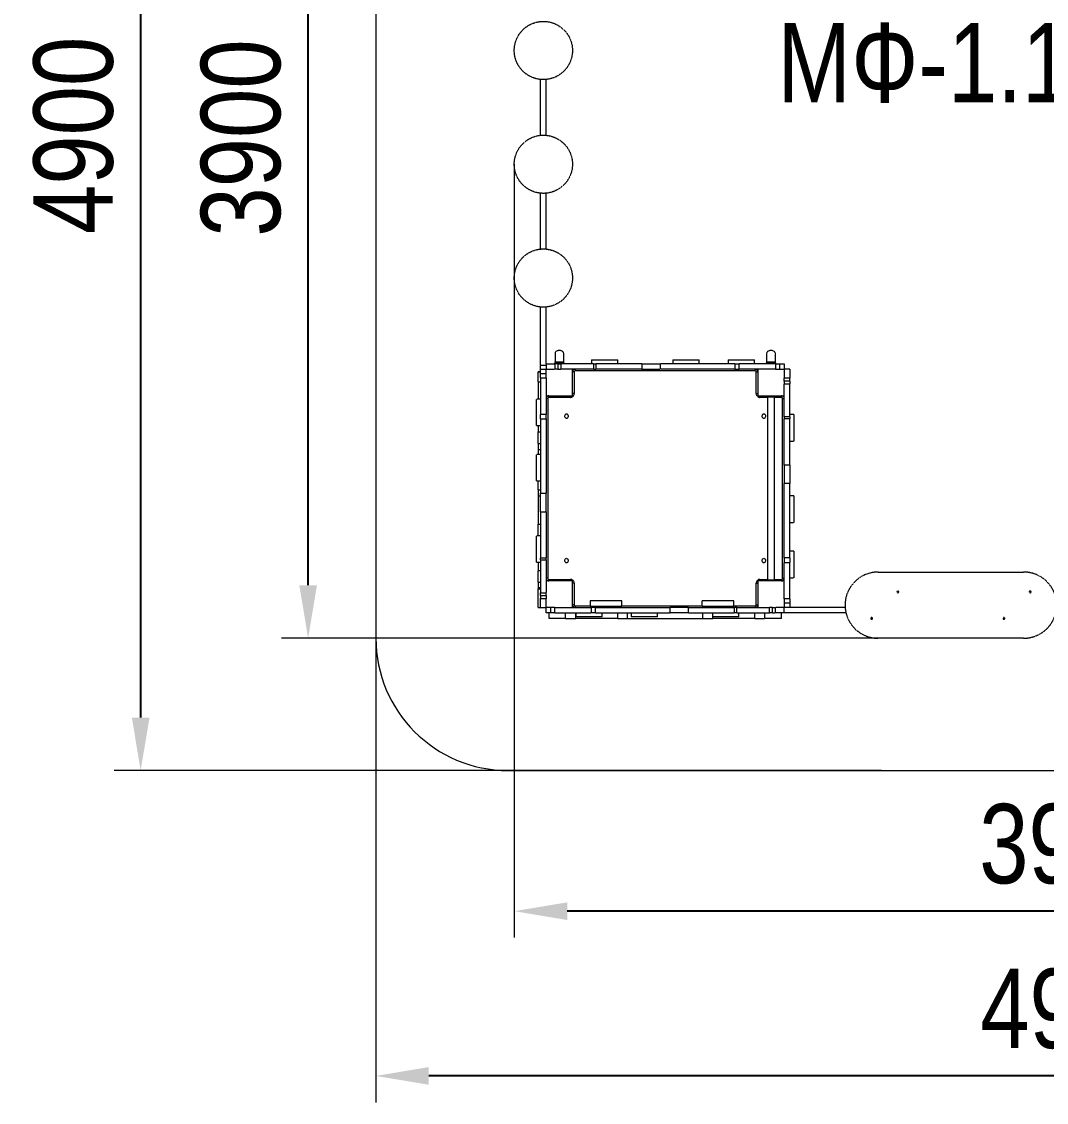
# Model space of a CAD drawing. Header units: millimetres. Extents: x -3341 to 2898, y -3463 to 2691.
# Drawn here: x -3341 to 532, y -3463 to 621 of the extents above; entities that cross this region are included whole.
import ezdxf

# ---------------------------------------------------------------- set-up
doc = ezdxf.new("R2010")
doc.units = ezdxf.units.MM
doc.linetypes.add('HIDDEN', pattern=[1.905, 1.27, -0.635])
for name, color, linetype in [('DIKOM_АРТИКУЛ', 7, 'Continuous'), ('DIKOM_ЗОНА', 90, 'Continuous'), ('DIKOM_ОБЪЕКТ', 7, 'Continuous'), ('DIKOM_РАЗМЕР_ЗОНА', 7, 'Continuous'), ('DIKOM_РАЗМЕР_ОБЪЕКТА', 7, 'Continuous')]:
    doc.layers.add(name, color=color, linetype=linetype)
doc.styles.add('style1', font='arialbd.ttf', dxfattribs={"width": 0.8})
doc.dimstyles.new('1-50', dxfattribs={"dimtxt": 300, "dimasz": 200, "dimexe": 100, "dimexo": 0, "dimgap": 100, "dimtad": 1, "dimtxsty": 'style1', "dimcen": 200, "dimclrd": 7, "dimclre": 7, "dimclrt": 7, "dimadec": 1, "dimazin": 2, "dimtfac": 1, "dimtmove": 0, "dimatfit": 2, "dimfxl": 0, "dimlwd": 25, "dimlwe": 18, "dimarcsym": 0})

# ---------------------------------------------------------------- blocks, each defined once
blk = doc.blocks.new('*D0')
at = {"layer": 'Defpoints', "color": 0, "transparency": 16777216}
for p in [(-2258.4, 2167.8), (176.5, 2167.8), (171.4, -1709)]:
    blk.add_point(p, dxfattribs=at)
at = {"layer": 'DIKOM_РАЗМЕР_ОБЪЕКТА', "color": 7, "lineweight": 18, "transparency": 16777216}
for p, q in [((176.5, 2167.8), (-2358.4, 2167.8)), ((171.4, -1709), (-2358.4, -1709))]:
    blk.add_line(p, q, dxfattribs=at)
at = {"layer": 'DIKOM_РАЗМЕР_ОБЪЕКТА', "color": 7, "lineweight": 25, "transparency": 16777216}
blk.add_line((-2258.4, -1509), (-2258.4, 1967.8), dxfattribs=at)
at = {"layer": 'DIKOM_РАЗМЕР_ОБЪЕКТА', "color": 7, "transparency": 16777216}
for points in [[(-2291.7, 1967.8), (-2225.1, 1967.8), (-2258.4, 2167.8)], [(-2291.7, -1509), (-2225.1, -1509), (-2258.4, -1709)]]:
    blk.add_solid(points, dxfattribs=at)
at = {"layer": 'DIKOM_РАЗМЕР_ОБЪЕКТА', "color": 7, "transparency": 16777216, "insert": (-2511.7, 181.6), "char_height": 300, "attachment_point": 5, "rotation": 90, "style": 'style1'}
blk.add_mtext('{\\fArial|b0|i0|c204|p34;3900}', dxfattribs=at)
blk = doc.blocks.new('*D1')
at = {"layer": 'Defpoints', "color": 0, "transparency": 16777216}
for p in [(2397.7, 328.4), (-1479.1, 82.3), (-1479.1, -2740.7)]:
    blk.add_point(p, dxfattribs=at)
at = {"layer": 'DIKOM_РАЗМЕР_ОБЪЕКТА', "color": 7, "lineweight": 18, "transparency": 16777216}
for p, q in [((2397.7, 328.4), (2397.7, -2840.7)), ((-1479.1, 82.3), (-1479.1, -2840.7))]:
    blk.add_line(p, q, dxfattribs=at)
at = {"layer": 'DIKOM_РАЗМЕР_ОБЪЕКТА', "color": 7, "lineweight": 25, "transparency": 16777216}
blk.add_line((2197.7, -2740.7), (-1279.1, -2740.7), dxfattribs=at)
at = {"layer": 'DIKOM_РАЗМЕР_ОБЪЕКТА', "color": 7, "transparency": 16777216}
for points in [[(-1279.1, -2707.4), (-1279.1, -2774.1), (-1479.1, -2740.7)], [(2197.7, -2707.4), (2197.7, -2774.1), (2397.7, -2740.7)]]:
    blk.add_solid(points, dxfattribs=at)
at = {"layer": 'DIKOM_РАЗМЕР_ОБЪЕКТА', "color": 7, "transparency": 16777216, "insert": (651.2, -2487.5), "char_height": 300, "attachment_point": 5, "style": 'style1'}
blk.add_mtext('{\\fArial|b0|i0|c204|p34;3900}', dxfattribs=at)
blk = doc.blocks.new('*D2')
at = {"layer": 'Defpoints', "color": 0, "transparency": 16777216}
for p in [(2897.7, 1148.8), (-2002.3, 617.8), (-2002.3, -3363.4)]:
    blk.add_point(p, dxfattribs=at)
at = {"layer": 'DIKOM_РАЗМЕР_ЗОНА', "color": 7, "lineweight": 18, "transparency": 16777216}
for p, q in [((2897.7, 1148.8), (2897.7, -3463.4)), ((-2002.3, 617.8), (-2002.3, -3463.4))]:
    blk.add_line(p, q, dxfattribs=at)
at = {"layer": 'DIKOM_РАЗМЕР_ЗОНА', "color": 7, "lineweight": 25, "transparency": 16777216}
blk.add_line((2697.7, -3363.4), (-1802.3, -3363.4), dxfattribs=at)
at = {"layer": 'DIKOM_РАЗМЕР_ЗОНА', "color": 7, "transparency": 16777216}
for points in [[(-1802.3, -3330), (-1802.3, -3396.7), (-2002.3, -3363.4)], [(2697.7, -3330), (2697.7, -3396.7), (2897.7, -3363.4)]]:
    blk.add_solid(points, dxfattribs=at)
at = {"layer": 'DIKOM_РАЗМЕР_ЗОНА', "color": 7, "transparency": 16777216, "insert": (655.1, -3110.2), "char_height": 300, "attachment_point": 5, "style": 'style1'}
blk.add_mtext('{\\fArial|b0|i0|c204|p34;4900}', dxfattribs=at)
blk = doc.blocks.new('*D3')
at = {"layer": 'Defpoints', "color": 0, "transparency": 16777216}
for p in [(271.9, 2691), (-2891.4, -2209), (-91, -2209)]:
    blk.add_point(p, dxfattribs=at)
at = {"layer": 'DIKOM_РАЗМЕР_ЗОНА', "color": 7, "lineweight": 18, "transparency": 16777216}
for p, q in [((271.9, 2691), (-2991.4, 2691)), ((-91, -2209), (-2991.4, -2209))]:
    blk.add_line(p, q, dxfattribs=at)
at = {"layer": 'DIKOM_РАЗМЕР_ЗОНА', "color": 7, "lineweight": 25, "transparency": 16777216}
blk.add_line((-2891.4, 2491), (-2891.4, -2009), dxfattribs=at)
at = {"layer": 'DIKOM_РАЗМЕР_ЗОНА', "color": 7, "transparency": 16777216}
for points in [[(-2924.7, 2491), (-2858, 2491), (-2891.4, 2691)], [(-2924.7, -2009), (-2858, -2009), (-2891.4, -2209)]]:
    blk.add_solid(points, dxfattribs=at)
at = {"layer": 'DIKOM_РАЗМЕР_ЗОНА', "color": 7, "transparency": 16777216, "insert": (-3144.6, 191.6), "char_height": 300, "attachment_point": 5, "rotation": 90, "style": 'style1'}
blk.add_mtext('{\\fArial|b0|i0|c204|p34;4900}', dxfattribs=at)

msp = doc.modelspace()

# ---------------------------------------------------------------- linework, layer by layer
at = {"layer": 'DIKOM_ЗОНА', "color": 3, "lineweight": 15}
msp.add_lwpolyline([(-498.339, 2544.51), (-1855.805, 1187.045, 0.19891237), (-2002.252, 833.491), (-2002.252, -1709.043, 0.41421356), (-1502.252, -2209.043), (2397.748, -2209.043, 0.41421356), (2897.748, -1709.043), (2897.748, 2190.957, 0.41421356), (2397.748, 2690.957), (-144.786, 2690.957, 0.19891237)], format="xyb", close=True, dxfattribs=at)
at = {"layer": 'DIKOM_ОБЪЕКТ', "color": 7, "linetype": 'HIDDEN', "lineweight": 15}
for p, q in [((-1379.64, 191.843), (-1379.64, 402.848)), ((-1358.64, 191.843), (-1358.64, 402.848)), ((-1379.64, -238.157), (-1379.64, -27.152)), ((-1358.64, -238.157), (-1358.64, -27.152)), ((-1379.64, -676.579), (-1379.64, -457.152)), ((-1358.64, -671.655), (-1358.64, -457.152)), ((-1325.14, -632.655), (-1325.14, -664.933)), ((-1292.14, -664.923), (-1292.14, -632.655)), ((-525.14, -632.655), (-525.14, -664.933)), ((-492.14, -664.923), (-492.14, -632.655)), ((-1379.64, -676.579), (-1358.64, -676.579)), ((-1379.64, -692.655), (-1379.64, -676.579)), ((-1379.64, -692.655), (-1358.64, -692.655)), ((-1379.64, -709.618), (-1379.64, -692.655)), ((-1358.64, -671.655), (-1358.64, -692.655)), ((-1358.64, -671.655), (-1325.317, -671.655)), ((-1356.484, -692.655), (-1358.64, -692.655)), ((-1358.64, -692.655), (-1358.64, -692.914)), ((-1358.64, -709.618), (-1358.64, -692.914)), ((-1356.484, -692.655), (-1325.317, -692.655)), ((-1326.789, -669.666), (-1328.427, -671.655)), ((-1325.317, -671.655), (-1325.317, -692.655)), ((-1267.109, -671.655), (-1325.317, -671.655)), ((-1314.035, -692.655), (-1325.317, -692.655)), ((-1314.035, -671.655), (-1314.035, -692.655)), ((-1314.035, -671.655), (-1303.085, -671.655)), ((-1314.035, -692.655), (-1303.085, -692.655)), ((-1303.085, -671.655), (-1303.085, -692.655)), ((-1179.152, -671.655), (-1303.085, -671.655)), ((-1179.152, -692.655), (-1303.085, -692.655)), ((-1288.843, -671.655), (-1290.466, -669.687)), ((-1258.64, -792.655), (-1258.64, -692.655)), ((-1248.64, -692.655), (-1248.64, -698.655)), ((-1187.559, -656.655), (-1187.559, -671.655)), ((-1187.559, -656.655), (-1087.559, -656.655)), ((-1179.152, -671.655), (-1179.152, -692.655)), ((-1179.152, -671.655), (-1170.983, -671.655)), ((-1179.152, -692.655), (-1170.983, -692.655)), ((-1170.983, -671.655), (-1170.983, -692.655)), ((-996.712, -671.655), (-1170.983, -671.655)), ((-996.712, -692.655), (-1170.983, -692.655)), ((-1087.559, -671.655), (-1087.559, -656.655)), ((-996.712, -671.655), (-996.712, -692.655)), ((-996.712, -671.655), (-927.024, -671.655)), ((-996.712, -692.655), (-927.024, -692.655)), ((-927.024, -671.655), (-927.024, -692.655)), ((-645.531, -671.655), (-927.024, -671.655)), ((-645.531, -692.655), (-927.024, -692.655)), ((-880.023, -656.655), (-880.023, -671.655)), ((-880.023, -656.655), (-780.023, -656.655)), ((-780.023, -671.655), (-780.023, -656.655)), ((-670.928, -656.655), (-670.928, -671.655)), ((-670.928, -656.655), (-570.928, -656.655)), ((-645.531, -671.655), (-645.531, -692.655)), ((-645.531, -671.655), (-628.933, -671.655)), ((-645.531, -692.655), (-628.933, -692.655)), ((-628.933, -692.655), (-628.933, -671.655)), ((-491.2, -671.655), (-628.933, -671.655)), ((-491.2, -692.655), (-628.933, -692.655)), ((-570.928, -671.655), (-570.928, -656.655)), ((-568.64, -698.655), (-568.64, -692.655)), ((-558.64, -692.655), (-558.64, -792.655)), ((-526.789, -669.666), (-528.427, -671.655)), ((-491.2, -671.655), (-491.2, -692.655)), ((-491.2, -671.655), (-475.604, -671.655)), ((-491.2, -692.655), (-475.604, -692.655)), ((-488.843, -671.655), (-490.465, -669.687)), ((-475.604, -692.655), (-475.604, -671.655)), ((-475.604, -671.655), (-458.64, -671.655)), ((-475.604, -692.655), (-458.9, -692.655)), ((-458.64, -692.655), (-458.9, -692.655)), ((-458.64, -671.655), (-458.64, -692.655)), ((-458.64, -694.811), (-458.64, -692.655)), ((-437.64, -692.655), (-458.64, -692.655)), ((-437.64, -692.655), (-437.64, -725.978)), ((-1379.64, -702.653), (-1388.64, -702.653)), ((-1388.64, -702.655), (-1388.64, -702.653)), ((-1388.64, -702.655), (-1379.64, -702.655)), ((-1388.64, -739.925), (-1388.64, -702.655)), ((-1358.64, -709.618), (-1379.64, -709.618)), ((-1379.64, -725.215), (-1379.64, -709.618)), ((-1379.64, -725.215), (-1358.64, -725.215)), ((-1379.64, -725.215), (-1379.64, -862.948)), ((-1358.64, -725.215), (-1358.64, -709.618)), ((-1358.64, -725.215), (-1358.64, -862.948)), ((-1252.64, -702.655), (-1258.64, -702.655)), ((-1252.64, -702.655), (-1252.64, -784.655)), ((-568.64, -698.655), (-1248.64, -698.655)), ((-564.64, -784.655), (-564.64, -702.655)), ((-564.64, -702.655), (-558.64, -702.655)), ((-458.64, -694.811), (-458.64, -725.978)), ((-437.64, -725.978), (-458.64, -725.978)), ((-458.64, -737.26), (-458.64, -725.978)), ((-437.64, -737.26), (-437.64, -725.978)), ((-1388.64, -739.925), (-1388.64, -804.942)), ((-1388.64, -739.925), (-1379.64, -739.925)), ((-437.64, -737.26), (-458.64, -737.26)), ((-458.64, -737.26), (-458.64, -748.21)), ((-437.64, -748.21), (-458.64, -748.21)), ((-458.64, -872.143), (-458.64, -748.21)), ((-437.64, -737.26), (-437.64, -748.21)), ((-437.64, -872.143), (-437.64, -748.21)), ((-1379.64, -804.942), (-1394.64, -804.942)), ((-1394.64, -904.942), (-1394.64, -804.942)), ((-1358.64, -792.655), (-1258.64, -792.655)), ((-1352.64, -802.655), (-1358.64, -802.655)), ((-1352.64, -802.655), (-1352.64, -1482.655)), ((-1348.64, -798.655), (-1348.64, -792.655)), ((-1266.64, -798.655), (-1348.64, -798.655)), ((-1266.64, -798.655), (-1266.64, -792.655)), ((-1252.64, -784.655), (-1258.64, -784.655)), ((-564.64, -784.655), (-558.64, -784.655)), ((-558.64, -792.655), (-458.64, -792.655)), ((-550.64, -798.655), (-550.64, -792.655)), ((-522.14, -798.655), (-550.64, -798.655)), ((-528.64, -792.655), (-528.64, -796.655)), ((-528.64, -796.655), (-488.64, -796.655)), ((-522.14, -796.655), (-522.14, -1488.655)), ((-495.14, -1488.655), (-495.14, -796.655)), ((-468.64, -798.655), (-495.14, -798.655)), ((-488.64, -792.655), (-488.64, -796.655)), ((-468.64, -798.655), (-468.64, -792.655)), ((-464.64, -1482.655), (-464.64, -802.655)), ((-464.64, -802.655), (-458.64, -802.655)), ((-1358.64, -862.948), (-1379.64, -862.948)), ((-1379.64, -879.545), (-1379.64, -862.948)), ((-1379.64, -879.545), (-1358.64, -879.545)), ((-1379.64, -879.545), (-1379.64, -1161.038)), ((-1358.64, -879.545), (-1358.64, -862.948)), ((-1358.64, -879.545), (-1358.64, -1161.038)), ((-437.64, -872.143), (-458.64, -872.143)), ((-458.64, -872.143), (-458.64, -880.312)), ((-437.64, -880.312), (-458.64, -880.312)), ((-458.64, -1054.583), (-458.64, -880.312)), ((-422.64, -863.736), (-437.64, -863.736)), ((-437.64, -872.143), (-437.64, -880.312)), ((-437.64, -1054.583), (-437.64, -880.312)), ((-422.64, -863.736), (-422.64, -963.736)), ((-1394.64, -904.942), (-1379.64, -904.942)), ((-1388.64, -904.942), (-1388.64, -928.693)), ((-1388.64, -973.662), (-1388.64, -928.693)), ((-1388.64, -928.693), (-1379.64, -928.693)), ((-1388.64, -973.662), (-1379.64, -973.662)), ((-1388.64, -973.662), (-1388.64, -996.162)), ((-437.64, -963.736), (-422.64, -963.736)), ((-1379.64, -1014.037), (-1394.64, -1014.037)), ((-1394.64, -1114.037), (-1394.64, -1014.037)), ((-1388.64, -996.162), (-1388.64, -1014.037)), ((-1388.64, -996.162), (-1379.64, -996.162)), ((-437.64, -1054.583), (-458.64, -1054.583)), ((-458.64, -1054.583), (-458.64, -1124.271)), ((-437.64, -1054.583), (-437.64, -1124.271)), ((-1394.64, -1114.037), (-1379.64, -1114.037)), ((-1388.64, -1148.282), (-1388.64, -1114.037)), ((-437.64, -1124.271), (-458.64, -1124.271)), ((-458.64, -1405.764), (-458.64, -1124.271)), ((-437.64, -1405.764), (-437.64, -1124.271)), ((-1388.64, -1148.282), (-1379.64, -1148.282)), ((-1388.64, -1148.282), (-1388.64, -1170.782)), ((-1388.64, -1170.782), (-1388.64, -1277.849)), ((-1388.64, -1170.782), (-1379.64, -1170.782)), ((-1379.64, -1161.038), (-1358.64, -1161.038)), ((-1379.64, -1230.726), (-1379.64, -1161.038)), ((-1358.64, -1230.726), (-1358.64, -1161.038)), ((-422.64, -1171.272), (-437.64, -1171.272)), ((-422.64, -1171.272), (-422.64, -1271.272)), ((-1379.64, -1230.726), (-1358.64, -1230.726)), ((-1379.64, -1230.726), (-1379.64, -1404.998)), ((-1358.64, -1230.726), (-1358.64, -1404.998)), ((-1388.64, -1321.574), (-1388.64, -1277.849)), ((-1388.64, -1277.849), (-1379.64, -1277.849)), ((-437.64, -1271.272), (-422.64, -1271.272)), ((-1379.64, -1321.574), (-1394.64, -1321.574)), ((-1394.64, -1421.574), (-1394.64, -1321.574)), ((-422.64, -1380.367), (-437.64, -1380.367)), ((-422.64, -1380.367), (-422.64, -1480.367)), ((-1394.64, -1421.574), (-1379.64, -1421.574)), ((-1388.64, -1421.574), (-1388.64, -1452.469)), ((-1379.64, -1404.998), (-1358.64, -1404.998)), ((-1379.64, -1413.166), (-1379.64, -1404.998)), ((-1379.64, -1413.166), (-1358.64, -1413.166)), ((-1379.64, -1413.166), (-1379.64, -1537.1)), ((-1358.64, -1413.166), (-1358.64, -1404.998)), ((-1358.64, -1413.166), (-1358.64, -1537.1)), ((-437.64, -1405.764), (-458.64, -1405.764)), ((-458.64, -1405.764), (-458.64, -1422.361)), ((-458.64, -1422.361), (-437.64, -1422.361)), ((-458.64, -1560.094), (-458.64, -1422.361)), ((-437.64, -1405.764), (-437.64, -1422.361)), ((-437.64, -1560.094), (-437.64, -1422.361)), ((-1388.64, -1497.467), (-1388.64, -1452.469)), ((-1388.64, -1452.469), (-1379.64, -1452.469)), ((-103.64, -1459.043), (446.36, -1459.043)), ((-1388.64, -1497.467), (-1379.64, -1497.467)), ((-1388.64, -1497.467), (-1388.64, -1517.467)), ((-1352.64, -1482.655), (-1358.64, -1482.655)), ((-1258.64, -1492.655), (-1358.64, -1492.655)), ((-1348.64, -1486.655), (-1266.64, -1486.655)), ((-1348.64, -1486.655), (-1348.64, -1492.655)), ((-1266.64, -1486.655), (-1266.64, -1492.655)), ((-1258.64, -1592.655), (-1258.64, -1492.655)), ((-1252.64, -1500.655), (-1258.64, -1500.655)), ((-1252.64, -1500.655), (-1252.64, -1582.655)), ((-564.64, -1582.655), (-564.64, -1500.655)), ((-564.64, -1500.655), (-558.64, -1500.655)), ((-458.64, -1492.655), (-558.64, -1492.655)), ((-558.64, -1492.655), (-558.64, -1592.655)), ((-550.64, -1486.655), (-550.64, -1492.655)), ((-550.64, -1486.655), (-522.14, -1486.655)), ((-528.64, -1488.655), (-528.64, -1492.655)), ((-528.64, -1488.655), (-488.64, -1488.655)), ((-495.14, -1486.655), (-468.64, -1486.655)), ((-488.64, -1488.655), (-488.64, -1492.655)), ((-468.64, -1486.655), (-468.64, -1492.655)), ((-464.64, -1482.655), (-458.64, -1482.655)), ((-437.64, -1480.367), (-422.64, -1480.367)), ((-1388.64, -1517.467), (-1388.64, -1522.655)), ((-1388.64, -1517.467), (-1379.64, -1517.467)), ((-1388.64, -1592.655), (-1388.64, -1522.655)), ((-1388.64, -1522.655), (-1379.64, -1522.655)), ((-1379.64, -1537.1), (-1358.64, -1537.1)), ((-1379.64, -1548.049), (-1379.64, -1537.1)), ((-1379.64, -1548.049), (-1358.64, -1548.049)), ((-1379.64, -1548.049), (-1379.64, -1559.331)), ((-1358.64, -1548.049), (-1358.64, -1537.1)), ((-1358.64, -1548.049), (-1358.64, -1559.331)), ((-1388.64, -1592.655), (-1379.64, -1592.655)), ((-1379.64, -1559.331), (-1358.64, -1559.331)), ((-1379.64, -1592.655), (-1379.64, -1559.331)), ((-1379.64, -1592.655), (-1358.64, -1592.655)), ((-1358.64, -1590.498), (-1358.64, -1559.331)), ((-1358.64, -1590.498), (-1358.64, -1592.655)), ((-1358.64, -1592.655), (-1358.381, -1592.655)), ((-1358.64, -1613.655), (-1358.64, -1592.655)), ((-1341.677, -1592.655), (-1358.381, -1592.655)), ((-1341.677, -1592.655), (-1341.677, -1613.655)), ((-1326.08, -1592.655), (-1341.677, -1592.655)), ((-1326.08, -1613.655), (-1326.08, -1592.655)), ((-1326.08, -1592.655), (-1188.347, -1592.655)), ((-1252.64, -1582.655), (-1258.64, -1582.655)), ((-1248.64, -1586.655), (-1248.64, -1592.655)), ((-1248.64, -1586.655), (-1192.636, -1586.655)), ((-1192.636, -1567.655), (-1192.636, -1588.655)), ((-1072.636, -1567.655), (-1192.636, -1567.655)), ((-1072.636, -1588.655), (-1192.636, -1588.655)), ((-1188.347, -1592.655), (-1188.347, -1613.655)), ((-1171.749, -1592.655), (-1188.347, -1592.655)), ((-1171.749, -1613.655), (-1171.749, -1592.655)), ((-1171.749, -1592.655), (-890.256, -1592.655)), ((-1072.636, -1588.655), (-1072.636, -1567.655)), ((-1072.636, -1586.655), (-769.528, -1586.655)), ((-890.256, -1613.655), (-890.256, -1592.655)), ((-820.568, -1592.655), (-890.256, -1592.655)), ((-820.568, -1613.655), (-820.568, -1592.655)), ((-820.568, -1592.655), (-646.297, -1592.655)), ((-769.528, -1567.655), (-769.528, -1588.655)), ((-649.528, -1567.655), (-769.528, -1567.655)), ((-649.528, -1588.655), (-769.528, -1588.655)), ((-649.528, -1588.655), (-649.528, -1567.655)), ((-649.528, -1586.655), (-568.64, -1586.655)), ((-646.297, -1613.655), (-646.297, -1592.655)), ((-638.128, -1592.655), (-646.297, -1592.655)), ((-638.128, -1613.655), (-638.128, -1592.655)), ((-638.128, -1592.655), (-514.195, -1592.655)), ((-568.64, -1586.655), (-568.64, -1592.655)), ((-564.64, -1582.655), (-558.64, -1582.655)), ((-514.195, -1613.655), (-514.195, -1592.655)), ((-503.245, -1592.655), (-514.195, -1592.655)), ((-503.245, -1613.655), (-503.245, -1592.655)), ((-503.245, -1592.655), (-491.963, -1592.655)), ((-491.963, -1613.655), (-491.963, -1592.655)), ((-460.796, -1592.655), (-491.963, -1592.655)), ((-460.796, -1592.655), (-458.64, -1592.655)), ((-437.64, -1560.094), (-458.64, -1560.094)), ((-458.64, -1560.094), (-458.64, -1575.691)), ((-458.64, -1575.691), (-437.64, -1575.691)), ((-458.64, -1575.691), (-458.64, -1592.395)), ((-458.64, -1592.655), (-458.64, -1592.395)), ((-437.64, -1592.655), (-458.64, -1592.655)), ((-458.64, -1613.655), (-458.64, -1592.655)), ((-437.64, -1560.094), (-437.64, -1575.691)), ((-437.64, -1575.691), (-437.64, -1592.655)), ((-228.343, -1592.655), (-437.64, -1592.655)), ((-1341.677, -1613.655), (-1358.64, -1613.655)), ((-1348.64, -1613.655), (-1348.64, -1634.655)), ((-1326.08, -1613.655), (-1341.677, -1613.655)), ((-1326.08, -1613.655), (-1188.347, -1613.655)), ((-1285.357, -1634.655), (-1285.357, -1613.655)), ((-1246.96, -1634.655), (-1246.96, -1613.655)), ((-1246.352, -1613.655), (-1246.352, -1628.655)), ((-1146.353, -1628.655), (-1246.352, -1628.655)), ((-1171.749, -1613.655), (-1188.347, -1613.655)), ((-1171.749, -1613.655), (-890.256, -1613.655)), ((-1146.353, -1628.655), (-1146.353, -1613.655)), ((-1088.237, -1634.655), (-1088.237, -1613.655)), ((-1051.297, -1634.655), (-1051.297, -1613.655)), ((-1037.258, -1613.655), (-1037.258, -1628.655)), ((-937.258, -1628.655), (-1037.258, -1628.655)), ((-937.258, -1628.655), (-937.258, -1613.655)), ((-820.568, -1613.655), (-890.256, -1613.655)), ((-820.568, -1613.655), (-646.297, -1613.655)), ((-765.983, -1634.655), (-765.983, -1613.655)), ((-729.721, -1613.655), (-729.721, -1628.655)), ((-629.721, -1628.655), (-729.721, -1628.655)), ((-729.043, -1634.655), (-729.043, -1628.655)), ((-638.128, -1613.655), (-646.297, -1613.655)), ((-638.128, -1613.655), (-514.195, -1613.655)), ((-629.721, -1628.655), (-629.721, -1613.655)), ((-570.321, -1634.655), (-570.321, -1613.655)), ((-531.923, -1634.655), (-531.923, -1613.655)), ((-503.245, -1613.655), (-514.195, -1613.655)), ((-503.245, -1613.655), (-491.963, -1613.655)), ((-458.64, -1613.655), (-491.963, -1613.655)), ((-468.64, -1634.655), (-468.64, -1613.655)), ((-225.082, -1613.655), (-458.64, -1613.655)), ((-1285.357, -1634.655), (-1348.64, -1634.655)), ((-1285.357, -1634.655), (-1246.96, -1634.655)), ((-1088.237, -1634.655), (-1246.96, -1634.655)), ((-1088.237, -1634.655), (-1051.297, -1634.655)), ((-1051.297, -1634.655), (-765.983, -1634.655)), ((-765.983, -1634.655), (-729.043, -1634.655)), ((-570.321, -1634.655), (-729.043, -1634.655)), ((-570.321, -1634.655), (-531.923, -1634.655)), ((-468.64, -1634.655), (-531.923, -1634.655)), ((446.36, -1709.043), (-103.64, -1709.043))]:
    msp.add_line(p, q, dxfattribs=at)
at = {"layer": 'DIKOM_ОБЪЕКТ', "color": 7, "linetype": 'HIDDEN', "lineweight": 15, "flags": 128}
for points in [[(-1292.14, -632.655), (-1292.415, -630.656), (-1293.294, -628.614), (-1294.785, -626.682), (-1296.777, -625.009), (-1299.059, -623.699), (-1301.377, -622.778), (-1303.5, -622.202), (-1305.658, -621.836), (-1308.389, -621.656), (-1311.619, -621.835), (-1315.125, -622.54), (-1318.546, -623.858), (-1321.472, -625.74), (-1323.589, -627.999), (-1324.784, -630.38), (-1325.14, -632.655)], [(-492.14, -632.655), (-492.415, -630.656), (-493.294, -628.614), (-494.785, -626.682), (-496.777, -625.009), (-499.059, -623.699), (-501.377, -622.778), (-503.5, -622.202), (-505.658, -621.836), (-508.389, -621.656), (-511.619, -621.835), (-515.125, -622.54), (-518.546, -623.858), (-521.472, -625.74), (-523.589, -627.999), (-524.784, -630.38), (-525.14, -632.655)], [(-1325.14, -664.886), (-1325.537, -667.368), (-1326.814, -669.698)], [(-1313.088, -669.188), (-1316.743, -669.219), (-1320.068, -669.275), (-1322.856, -669.36), (-1324.946, -669.471), (-1326.24, -669.59), (-1326.78, -669.681), (-1326.759, -669.689)], [(-1325.14, -664.919), (-1324.942, -664.701), (-1324.336, -664.537), (-1323.301, -664.433), (-1321.831, -664.378), (-1319.934, -664.353), (-1317.665, -664.341), (-1315.097, -664.334), (-1312.325, -664.329)], [(-1320.363, -671.655), (-1317.146, -670.239), (-1313.088, -669.188)], [(-1304.187, -669.188), (-1308.638, -668.878), (-1313.088, -669.188)], [(-1312.325, -664.329), (-1308.639, -664.375), (-1304.954, -664.328)], [(-1304.954, -664.328), (-1302.174, -664.333), (-1299.612, -664.34), (-1297.361, -664.351), (-1295.457, -664.376), (-1293.985, -664.428), (-1292.947, -664.529), (-1292.341, -664.689), (-1292.14, -664.91)], [(-1290.475, -669.694), (-1290.467, -669.69), (-1290.625, -669.65), (-1290.987, -669.596), (-1291.241, -669.566), (-1291.538, -669.536), (-1291.929, -669.502), (-1292.247, -669.478), (-1292.861, -669.437), (-1293.394, -669.407), (-1294.077, -669.374), (-1295.469, -669.322), (-1297.039, -669.279), (-1298.77, -669.244), (-1301.336, -669.21), (-1304.187, -669.188)], [(-1290.458, -669.697), (-1291.742, -667.362), (-1292.14, -664.878)], [(-525.14, -664.886), (-525.537, -667.368), (-526.814, -669.698)], [(-513.088, -669.188), (-516.743, -669.219), (-520.068, -669.275), (-522.856, -669.36), (-524.946, -669.471), (-526.24, -669.59), (-526.78, -669.681), (-526.759, -669.689)], [(-525.14, -664.919), (-524.942, -664.701), (-524.336, -664.537), (-523.301, -664.433), (-521.831, -664.378), (-519.934, -664.353), (-517.665, -664.341), (-515.097, -664.334), (-512.324, -664.329)], [(-520.362, -671.655), (-517.146, -670.239), (-513.088, -669.188)], [(-504.187, -669.188), (-508.638, -668.878), (-513.088, -669.188)], [(-512.324, -664.329), (-508.639, -664.375), (-504.954, -664.328)], [(-504.954, -664.328), (-502.174, -664.333), (-499.612, -664.34), (-497.36, -664.351), (-495.457, -664.376), (-493.985, -664.428), (-492.947, -664.529), (-492.341, -664.689), (-492.14, -664.91)], [(-490.475, -669.694), (-490.467, -669.69), (-490.625, -669.65), (-490.987, -669.596), (-491.241, -669.566), (-491.538, -669.536), (-491.929, -669.502), (-492.247, -669.478), (-492.861, -669.437), (-493.394, -669.407), (-494.077, -669.374), (-495.469, -669.322), (-497.038, -669.279), (-498.77, -669.244), (-501.336, -669.21), (-504.187, -669.188)], [(-490.458, -669.697), (-491.742, -667.362), (-492.14, -664.878)]]:
    msp.add_lwpolyline(points, dxfattribs=at)
at = {"layer": 'DIKOM_ОБЪЕКТ', "color": 7, "linetype": 'HIDDEN', "lineweight": 15}
for centre in [(-1369.14, 512.345), (-1369.14, 82.345), (-1369.14, -347.655)]:
    msp.add_circle(centre, 110, dxfattribs=at)
at = {"layer": 'DIKOM_ОБЪЕКТ', "color": 7, "linetype": 'HIDDEN', "lineweight": 15, "extrusion": (-2.76751e-16, -3.49148e-15, -1)}
for centre in [(1281.64, -869.655), (535.64, -869.655), (1281.64, -1415.655), (535.64, -1415.655)]:
    msp.add_circle(centre, 7.5, dxfattribs=at)
at = {"layer": 'DIKOM_ОБЪЕКТ', "color": 7, "linetype": 'HIDDEN', "lineweight": 15, "extrusion": (-6.29913e-14, -3.48452e-15, -1)}
for centre in [(29.14, -1534.043), (-470.86, -1534.043), (128.14, -1634.043), (-371.86, -1634.043)]:
    msp.add_circle(centre, 3.5, dxfattribs=at)
at = {"layer": 'DIKOM_ОБЪЕКТ', "color": 7, "linetype": 'HIDDEN', "lineweight": 15}
for centre, radius, start, end in [((-1308.609, -690.088), 19.431, 71.561736, 108.386085), ((-1332.5, -663.798), 20.182, 344.113168, 358.492322), ((-1284.795, -663.79), 20.166, 181.529447, 195.922464), ((-1307.058, -689.256), 20.272, 60.407587, 81.858868), ((-1248.64, -702.655), 10, 90, 180), ((-568.64, -702.655), 10, 0, 90), ((-508.609, -690.088), 19.43, 71.561535, 108.386677), ((-532.512, -663.796), 20.195, 344.114899, 358.486266), ((-484.795, -663.79), 20.166, 181.529447, 195.922464), ((-507.06, -689.261), 20.277, 60.410339, 81.856805), ((-1248.64, -702.654), 4, 89.9951, 180.417122), ((-568.64, -702.655), 4, 0, 90.002642), ((-1348.64, -802.655), 10, 90, 180), ((-1348.64, -802.655), 4, 90.001476, 179.662365), ((-1266.64, -784.655), 14, 269.999995, 0), ((-550.64, -784.655), 14, 180, 270.001158), ((-468.64, -802.655), 10, 0, 90), ((-468.64, -802.655), 4, 0.337633, 89.998524), ((-103.64, -1584.043), 125, 90, 270), ((446.36, -1584.043), 125, 270, 90), ((-1348.64, -1482.655), 10, 180, 270), ((-1348.64, -1482.655), 4, 180, 269.999227), ((-1266.64, -1500.655), 14, 0, 90.000005), ((-550.64, -1500.654), 14, 89.998842, 180), ((-468.64, -1482.655), 4, 270.000773, 0), ((-468.64, -1482.655), 10, 270, 0), ((-1248.64, -1582.655), 10, 180, 270), ((-1248.64, -1582.655), 4, 179.463382, 270.004197), ((-568.64, -1582.655), 10, 270, 0), ((-568.64, -1582.655), 4, 269.998061, 359.662364)]:
    msp.add_arc(centre, radius, start, end, dxfattribs=at)

# ---------------------------------------------------------------- texts
at = {"layer": 'DIKOM_АРТИКУЛ', "insert": (-485.11, 616.577), "char_height": 300, "width": 2392.5402, "attachment_point": 1, "style": 'style1'}
msp.add_mtext('{\\fArial|b0|i0|c204|p34;MФ-1.110 Лес}', dxfattribs=at)

# ---------------------------------------------------------------- dimensions: what is measured, and where the dimension line sits
at = {"layer": 'DIKOM_РАЗМЕР_ЗОНА'}
for base, p1, p2, angle, picture, middle in [((-2891.38, -2209.043), (271.917, 2690.957), (-91.01, -2209.043), 270, '*D3', (-2891.38, 191.618)), ((-2002.252, -3363.362), (2897.748, 1148.822), (-2002.252, 617.782), 180, '*D2', (655.072, -3363.362))]:
    dim = msp.add_linear_dim(base=base, p1=p1, p2=p2, angle=angle, text='{\\fArial|b0|i0|c204|p34;<>}', dimstyle='1-50', dxfattribs=at)
    dim.commit()
    dim.dimension.update_dxf_attribs({"geometry": picture, "text_midpoint": middle, "dimtype": 160})
at = {"layer": 'DIKOM_РАЗМЕР_ОБЪЕКТА'}
for base, p1, p2, angle, picture, middle in [((-2258.399, 2167.845), (171.36, -1709.043), (176.506, 2167.845), 270, '*D0', (-2258.399, 181.576)), ((-1479.14, -2740.75), (2397.748, 328.364), (-1479.14, 82.345), 180, '*D1', (651.248, -2740.75))]:
    dim = msp.add_linear_dim(base=base, p1=p1, p2=p2, angle=angle, text='{\\fArial|b0|i0|c204|p34;3900}', dimstyle='1-50', dxfattribs=at)
    dim.commit()
    dim.dimension.update_dxf_attribs({"geometry": picture, "text_midpoint": middle, "dimtype": 160})

doc.saveas('drawing.dxf')
